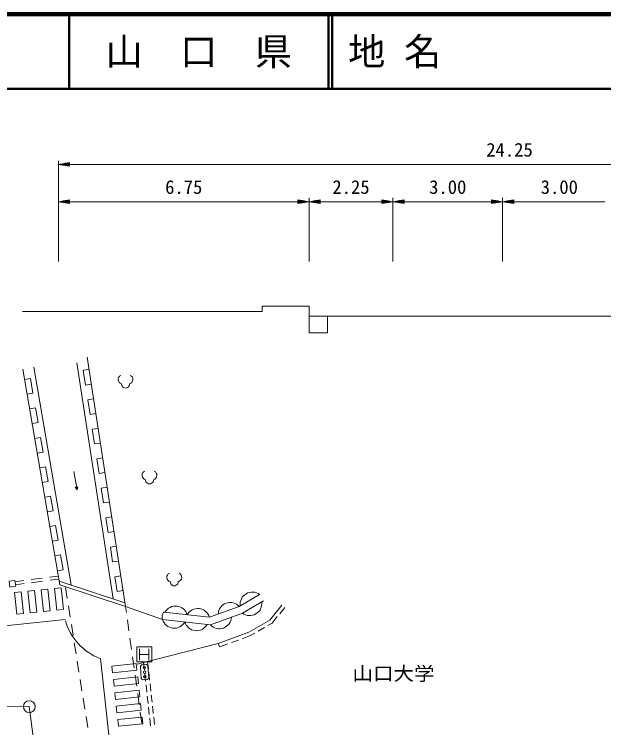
# Model space of a CAD drawing. Units: millimetres, scale not verified. Extents: x 40000 to 680000, y 20000 to 380000.
# Drawn here: x 325658 to 404633, y 284346 to 380000 of the extents above; entities that cross this region are included whole.
import ezdxf
from ezdxf.enums import TextEntityAlignment as Align

# ---------------------------------------------------------------- set-up
doc = ezdxf.new("R2010")
doc.units = ezdxf.units.MM
doc.header["$LTSCALE"] = 1000
doc.linetypes.add('CHAIN', pattern=[18.5, 12, -1.5, 3.5, -1.5])
for name, color, linetype, lineweight in [('M-BGD', 7, 'Continuous', 13), ('M-BMK', 2, 'CHAIN', 13), ('M-BMK-SRVR', 3, 'Continuous', 13), ('M-STR-HTXT', 7, 'Continuous', 13), ('M-STR-STRC', 7, 'Continuous', 13), ('M-STR-STRD', 7, 'Continuous', 13), ('M-TTL', 2, 'Continuous', 140), ('M-TTL-LINE', 7, 'Continuous', 50)]:
    doc.layers.add(name, color=color, linetype=linetype, lineweight=lineweight)
doc.layers.add('M-TTL-TXT', color=7, linetype='Continuous')
doc.styles.add('ＭＳ ゴシック', font='')
doc.styles.get('ＭＳ ゴシック').set_extended_font_data('MS Gothic')

msp = doc.modelspace()

# ---------------------------------------------------------------- linework, layer by layer
at = {"layer": 'M-BGD'}
for p, q in [((340562, 300590), (335433, 334033)), ((338886, 301625), (334034, 333262)), ((331747, 303485), (326800, 332431)), ((333269, 303487), (328278, 332684)), ((335685, 332393), (334894, 332272)), ((334894, 332272), (335197, 330295)), ((327828, 331163), (327039, 331029)), ((328165, 329192), (327828, 331163)), ((335197, 330295), (335988, 330416)), ((327376, 329057), (328165, 329192)), ((336291, 328439), (335500, 328318)), ((335500, 328318), (335804, 326341)), ((328502, 327221), (327713, 327086)), ((328839, 325249), (328502, 327221)), ((335804, 326341), (336594, 326462)), ((328050, 325114), (328839, 325249)), ((336898, 324486), (336107, 324364)), ((336107, 324364), (336410, 322387)), ((329176, 323278), (328387, 323143)), ((329513, 321306), (329176, 323278)), ((336410, 322387), (337201, 322509)), ((328724, 321172), (329513, 321306)), ((337504, 320532), (336713, 320410)), ((336713, 320410), (337016, 318434)), ((329850, 319335), (329061, 319200)), ((330187, 317364), (329850, 319335)), ((333627, 318715), (334073, 316255)), ((337016, 318434), (337807, 318555)), ((329398, 317229), (330187, 317364)), ((333821, 316590), (334190, 316657)), ((334190, 316657), (334073, 316255)), ((334073, 316255), (333821, 316590)), ((338110, 316578), (337320, 316457)), ((337320, 316457), (337623, 314480)), ((330524, 315392), (329735, 315257)), ((330861, 313421), (330524, 315392)), ((337623, 314480), (338414, 314601)), ((330072, 313286), (330861, 313421)), ((338717, 312624), (337926, 312503)), ((337926, 312503), (338229, 310526)), ((331198, 311449), (330409, 311315)), ((331535, 309478), (331198, 311449)), ((338229, 310526), (339020, 310647)), ((330746, 309343), (331535, 309478)), ((339323, 308670), (338532, 308549)), ((338532, 308549), (338836, 306572)), ((331871, 307506), (331083, 307372)), ((332208, 305535), (331871, 307506)), ((338836, 306572), (339626, 306694)), ((331420, 305400), (332208, 305535)), ((327911, 304206), (329399, 304401)), ((330390, 304530), (331543, 304681)), ((330445, 304116), (331597, 304267)), ((339930, 304717), (339139, 304595)), ((339139, 304595), (339442, 302619)), ((325767, 303926), (326920, 304076)), ((325822, 303511), (326974, 303662)), ((327966, 303792), (329453, 303986)), ((331660, 303997), (340484, 301100)), ((331747, 303485), (340562, 300590)), ((325674, 302463), (326569, 302558)), ((325674, 302463), (325980, 299556)), ((326569, 302558), (326875, 299650)), ((327464, 302652), (328359, 302746)), ((327464, 302652), (327770, 299744)), ((328359, 302746), (328665, 299838)), ((329254, 302840), (330150, 302934)), ((329254, 302840), (329561, 299932)), ((330150, 302934), (330456, 300027)), ((331045, 303029), (331832, 303112)), ((331045, 303029), (331351, 300121)), ((331940, 303123), (332246, 300215)), ((332751, 301656), (332514, 303138)), ((339442, 302619), (340233, 302740)), ((358530, 302207), (355792, 300612)), ((356219, 299704), (359033, 301343)), ((333145, 299188), (332909, 300669)), ((340562, 300590), (345526, 298855)), ((340562, 300590), (340672, 299808)), ((355792, 300612), (351813, 299160)), ((359879, 298769), (361520, 300797)), ((361217, 299627), (361909, 300482)), ((325980, 299556), (326875, 299650)), ((327770, 299744), (328665, 299838)), ((329561, 299932), (330456, 300027)), ((331351, 300121), (332138, 300204)), ((351813, 299160), (345704, 299847)), ((351935, 298140), (356219, 299704)), ((323498, 297908), (332470, 298852)), ((340811, 298818), (341019, 297332)), ((345528, 298860), (351935, 298140)), ((357103, 297152), (359879, 298769)), ((360210, 298384), (360902, 299239)), ((333540, 296719), (333303, 298200)), ((358331, 297289), (359195, 297792)), ((359627, 298044), (360210, 298384)), ((352972, 295644), (357103, 297152)), ((356169, 296279), (357316, 296698)), ((357316, 296698), (357899, 297037)), ((333934, 294250), (333697, 295732)), ((341157, 296342), (341365, 294856)), ((352972, 295644), (342106, 292879)), ((352972, 295644), (353143, 295174)), ((353143, 295174), (354290, 295593)), ((354760, 295764), (355699, 296107)), ((341504, 293866), (341712, 292380)), ((334328, 291782), (334092, 293263)), ((339005, 277102), (337209, 293644)), ((338739, 292589), (341999, 292943)), ((342096, 292049), (341999, 292943)), ((342988, 293104), (343099, 292078)), ((343636, 292229), (343526, 293241)), ((338836, 291695), (338739, 292589)), ((338836, 291695), (342096, 292049)), ((334723, 289313), (334486, 290794)), ((338933, 290800), (342193, 291154)), ((339030, 289905), (338933, 290800)), ((341850, 291390), (342058, 289905)), ((342291, 290259), (342193, 291154)), ((343153, 291581), (343261, 290587)), ((343798, 290737), (343690, 291732)), ((339030, 289905), (342291, 290259)), ((343315, 290090), (343423, 289095)), ((343960, 289246), (343852, 290240)), ((339128, 289010), (342388, 289364)), ((339225, 288116), (339128, 289010)), ((342197, 288914), (342405, 287429)), ((342485, 288470), (342388, 289364)), ((335117, 286844), (334880, 288325)), ((339225, 288116), (342485, 288470)), ((343477, 288598), (343585, 287604)), ((344122, 287755), (344014, 288749)), ((339322, 287221), (342582, 287575)), ((339419, 286326), (339322, 287221)), ((342679, 286680), (342582, 287575)), ((343639, 287107), (343747, 286113)), ((344284, 286264), (344176, 287258)), ((339419, 286326), (342679, 286680)), ((342544, 286438), (342752, 284953)), ((335511, 284376), (335275, 285857)), ((339516, 285431), (342776, 285785)), ((339613, 284537), (339516, 285431)), ((342874, 284891), (342776, 285785)), ((343801, 285616), (343909, 284622)), ((344446, 284773), (344338, 285767)), ((339613, 284537), (342874, 284891))]:
    msp.add_line(p, q, dxfattribs=at)
for points in [[(326776, 340146), (358878, 340146), (358878, 340856), (365163, 340856), (365163, 339542), (417543, 339542), (417543, 340714), (423935, 340714), (423935, 340110), (457812, 340110)], [(367614, 339542), (367614, 337287), (365163, 337287), (365163, 339542)]]:
    msp.add_lwpolyline(points, dxfattribs=at)
msp.add_lwpolyline([(324954, 303997), (325059, 303209), (325849, 303314), (325744, 304102)], close=True, dxfattribs=at)
for centre, radius, start, end in [((340163, 331037), 599, 113.44836, 257.2818), ((340966, 331037), 599, 282.7182, 66.55164), ((340565, 330420), 534, 176.52859, 3.47141), ((343371, 318187), 599, 113.44836, 257.2818), ((344174, 318187), 599, 282.7182, 66.55164), ((343773, 317571), 534, 176.52859, 3.47141), ((346690, 304514), 599, 113.44836, 257.2818), ((347493, 304514), 599, 282.7182, 66.55164), ((347091, 303898), 534, 176.52859, 3.47141), ((357548, 300912), 1625, 52.84531, 187.60558), ((347272, 299041), 1625, 16.20738, 150.96765), ((354598, 299511), 1625, 42.67668, 177.43695), ((357200, 300999), 1625, 232.84531, 7.60558), ((350253, 298706), 1625, 16.20738, 150.96765), ((347088, 299314), 1625, 196.20474, 330.96501), ((350069, 298978), 1625, 196.20474, 330.96501), ((353130, 299241), 1625, 222.67668, 357.43695)]:
    msp.add_arc(centre, radius, start, end, dxfattribs=at)
msp.add_ellipse((345613, 299354), major_axis=(96, 492), ratio=0.252285, start_param=6.264138, end_param=9.503937, dxfattribs=at)
at = {"layer": 'M-BMK'}
msp.add_lwpolyline([(69959, 288545), (169061, 288845), (269087, 288248), (327674, 287172), (332910, 247015)], dxfattribs=at)
at = {"layer": 'M-BMK-SRVR'}
msp.add_circle((327674, 287172), 800, dxfattribs=at)
at = {"layer": 'M-STR-HTXT'}
for p, q in [((331570, 346869), (331570, 360369)), ((331570, 359869), (333070, 360119)), ((331570, 359869), (333070, 359619)), ((331570, 359869), (333070, 359869)), ((333070, 359919), (331870, 359919)), ((333070, 359819), (331870, 359819)), ((332170, 359969), (333070, 359969)), ((332170, 359769), (333070, 359769)), ((333070, 360019), (332470, 360019)), ((333070, 359719), (332470, 359719)), ((332770, 360069), (333070, 360069)), ((332770, 359669), (333070, 359669)), ((333070, 359619), (333070, 360119)), ((333070, 359869), (365163, 359869)), ((365163, 359869), (376385, 359869)), ((376385, 359869), (391087, 359869)), ((391087, 359869), (406286, 359869)), ((331570, 354869), (333070, 355119)), ((333070, 354919), (331870, 354919)), ((332170, 354969), (333070, 354969)), ((333070, 355019), (332470, 355019)), ((332770, 355069), (333070, 355069)), ((333070, 354619), (333070, 355119)), ((365163, 354869), (363663, 355119)), ((363663, 355119), (363663, 354619)), ((363963, 355069), (363663, 355069)), ((363663, 355019), (364263, 355019)), ((364563, 354969), (363663, 354969)), ((363663, 354919), (364863, 354919)), ((365163, 346869), (365163, 355369)), ((365163, 354869), (366663, 355119)), ((366663, 354919), (365463, 354919)), ((365763, 354969), (366663, 354969)), ((366663, 355019), (366063, 355019)), ((366363, 355069), (366663, 355069)), ((366663, 354619), (366663, 355119)), ((376385, 354869), (374885, 355119)), ((374885, 355119), (374885, 354619)), ((375185, 355069), (374885, 355069)), ((374885, 355019), (375485, 355019)), ((375785, 354969), (374885, 354969)), ((374885, 354919), (376085, 354919)), ((376385, 346869), (376385, 355369)), ((376385, 354869), (377885, 355119)), ((377885, 354919), (376685, 354919)), ((376985, 354969), (377885, 354969)), ((377885, 355019), (377285, 355019)), ((377585, 355069), (377885, 355069)), ((377885, 354619), (377885, 355119)), ((391087, 354869), (389587, 355119)), ((389587, 355119), (389587, 354619)), ((389887, 355069), (389587, 355069)), ((389587, 355019), (390187, 355019)), ((390487, 354969), (389587, 354969)), ((389587, 354919), (390787, 354919)), ((391087, 346869), (391087, 355369)), ((391087, 354869), (392587, 355119)), ((392587, 354919), (391387, 354919)), ((391687, 354969), (392587, 354969)), ((392587, 355019), (391987, 355019)), ((392287, 355069), (392587, 355069)), ((392587, 354619), (392587, 355119)), ((331570, 354869), (333070, 354619)), ((331570, 354869), (333070, 354869)), ((333070, 354819), (331870, 354819)), ((332170, 354769), (333070, 354769)), ((333070, 354719), (332470, 354719)), ((332770, 354669), (333070, 354669)), ((333070, 354869), (363663, 354869)), ((365163, 354869), (363663, 354619)), ((365163, 354869), (363663, 354869)), ((363663, 354819), (364863, 354819)), ((364563, 354769), (363663, 354769)), ((363663, 354719), (364263, 354719)), ((363963, 354669), (363663, 354669)), ((365163, 354869), (366663, 354619)), ((365163, 354869), (366663, 354869)), ((366663, 354819), (365463, 354819)), ((365763, 354769), (366663, 354769)), ((366663, 354719), (366063, 354719)), ((366363, 354669), (366663, 354669)), ((366663, 354869), (374885, 354869)), ((376385, 354869), (374885, 354619)), ((376385, 354869), (374885, 354869)), ((374885, 354819), (376085, 354819)), ((375785, 354769), (374885, 354769)), ((374885, 354719), (375485, 354719)), ((375185, 354669), (374885, 354669)), ((376385, 354869), (377885, 354619)), ((376385, 354869), (377885, 354869)), ((377885, 354819), (376685, 354819)), ((376985, 354769), (377885, 354769)), ((377885, 354719), (377285, 354719)), ((377585, 354669), (377885, 354669)), ((377885, 354869), (389587, 354869)), ((391087, 354869), (389587, 354619)), ((391087, 354869), (389587, 354869)), ((389587, 354819), (390787, 354819)), ((390487, 354769), (389587, 354769)), ((389587, 354719), (390187, 354719)), ((389887, 354669), (389587, 354669)), ((391087, 354869), (392587, 354619)), ((391087, 354869), (392587, 354869)), ((392587, 354819), (391387, 354819)), ((391687, 354769), (392587, 354769)), ((392587, 354719), (391987, 354719)), ((392287, 354669), (392587, 354669)), ((392587, 354869), (404786, 354869))]:
    msp.add_line(p, q, dxfattribs=at)
at = {"layer": 'M-STR-STRC'}
for p, q in [((342067, 293176), (342067, 295176)), ((342067, 295176), (344067, 295176)), ((342442, 294926), (342442, 293426)), ((343692, 294926), (343692, 293426)), ((344067, 295176), (344067, 293176)), ((342442, 294176), (343692, 294176)), ((344067, 293176), (342067, 293176)), ((343357, 292808), (342758, 292771)), ((342671, 290962), (342571, 292559)), ((343569, 292621), (343669, 291024)), ((342883, 290775), (343482, 290812))]:
    msp.add_line(p, q, dxfattribs=at)
for centre in [(343082, 292390), (343120, 291792), (343157, 291193)]:
    msp.add_circle(centre, 167, dxfattribs=at)
for centre, radius, start, end in [((342871, 292483), 310, 111.39577, 165.7569), ((343286, 292514), 302, 20.70194, 76.45073), ((342965, 291082), 318, 202.14656, 255.00611), ((343360, 291108), 320, 292.37292, 344.77975)]:
    msp.add_arc(centre, radius, start, end, dxfattribs=at)
at = {"layer": 'M-STR-STRD'}
msp.add_arc((339977, 300907), 7805, 196.69898, 248.7734, dxfattribs=at)
at = {"layer": 'M-TTL'}
msp.add_line((680000, 380000), (40000, 380000), dxfattribs=at)
at = {"layer": 'M-TTL-LINE'}
for p, q in [((333000, 380000), (333000, 370000)), ((367750, 380000), (367750, 370000)), ((368250, 380000), (368250, 370000)), ((40000, 370000), (680000, 370000))]:
    msp.add_line(p, q, dxfattribs=at)

# ---------------------------------------------------------------- texts
at = {"layer": 'M-BGD', "style": 'ＭＳ ゴシック', "width": 1.1}
msp.add_text('山口大学', height=1833, dxfattribs=at).set_placement((376466, 290139), align=Align.BOTTOM_CENTER)
at = {"layer": 'M-STR-HTXT', "style": 'ＭＳ ゴシック'}
for s, p in [('24.25', (392010, 360369)), ('6.75', (348366, 355369)), ('2.25', (370774, 355369)), ('3.00', (383736, 355369)), ('3.00', (398686, 355369))]:
    msp.add_text(s, height=1833, dxfattribs=at).set_placement(p, align=Align.BOTTOM_CENTER)
at = {"layer": 'M-TTL-TXT', "style": 'ＭＳ ゴシック'}
msp.add_text('山\u3000口\u3000県', height=3666, dxfattribs=at).set_placement((350375, 375000), align=Align.MIDDLE_CENTER)
msp.add_text('地 名', height=3666, dxfattribs=at).set_placement((370380, 375000), align=Align.MIDDLE_LEFT)

doc.saveas('drawing.dxf')
